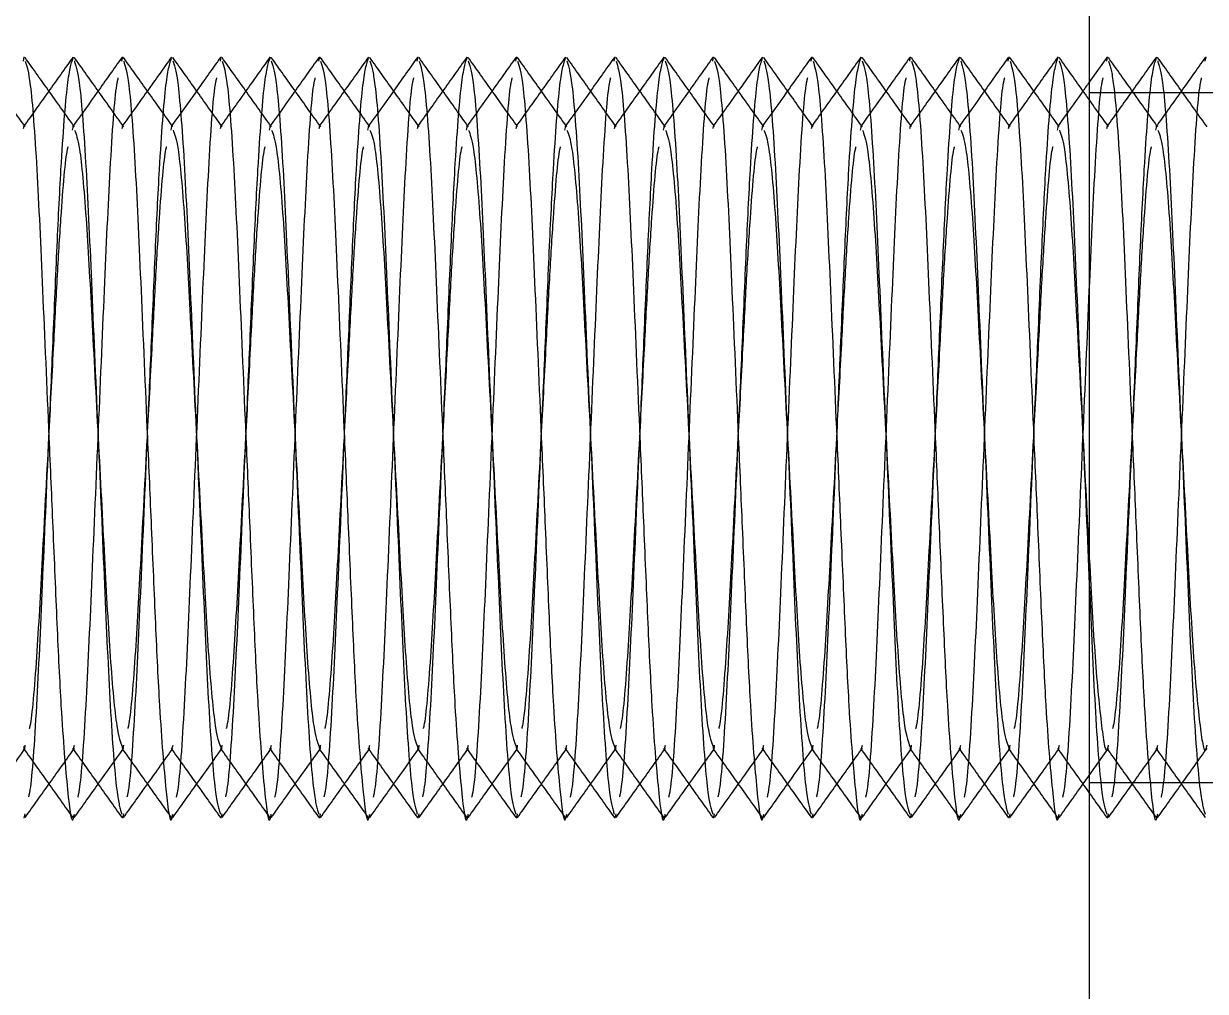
# Model space of a CAD drawing. Header units: metres. Extents: x 0 to 21025, y 0 to 14850.
# Drawn here: x 2230.36 to 2254.36, y 13173.44 to 13193.08 of the extents above; entities that cross this region are included whole.
import ezdxf

# ---------------------------------------------------------------- set-up
doc = ezdxf.new("R2010")
doc.units = ezdxf.units.M
doc.header["$LTSCALE"] = 25
doc.linetypes.add('HIDDEN2', pattern=[4.7625, 3.175, -1.5875])
doc.layers.add('SL4', color=4, linetype='Continuous')
doc.layers.add('ST1', color=7, linetype='HIDDEN2')

msp = doc.modelspace()

# ---------------------------------------------------------------- linework, layer by layer
at = {"layer": 'SL4'}
for p, q in [((2251.996, 13240.531), (2251.996, 13128.831)), ((2230.352, 13192.324), (2230.37, 13192.409)), ((2232.352, 13192.324), (2232.37, 13192.409)), ((2234.352, 13192.324), (2234.37, 13192.409)), ((2236.352, 13192.324), (2236.37, 13192.409)), ((2238.352, 13192.324), (2238.37, 13192.409)), ((2240.352, 13192.324), (2240.37, 13192.409)), ((2242.352, 13192.324), (2242.37, 13192.409)), ((2244.352, 13192.324), (2244.37, 13192.409)), ((2246.352, 13192.324), (2246.37, 13192.409)), ((2248.352, 13192.324), (2248.37, 13192.409)), ((2250.352, 13192.324), (2250.37, 13192.409))]:
    msp.add_line(p, q, dxfattribs=at)
for points, knots in [([(2231.39, 13190.988), (2231.223, 13191.223), (2230.889, 13191.692), (2230.554, 13192.161), (2230.387, 13192.395)], [0, 0, 0, 0, 0.49997, 1, 1, 1, 1]), ([(2232.354, 13192.397), (2232.187, 13192.162), (2231.859, 13191.702), (2231.531, 13191.241), (2231.37, 13191.016)], [0, 0, 0, 0, 0.510193, 1, 1, 1, 1]), ([(2233.39, 13190.988), (2233.223, 13191.223), (2232.889, 13191.692), (2232.554, 13192.161), (2232.387, 13192.395)], [0, 0, 0, 0, 0.49997, 1, 1, 1, 1]), ([(2234.354, 13192.397), (2234.187, 13192.162), (2233.859, 13191.702), (2233.531, 13191.241), (2233.37, 13191.016)], [0, 0, 0, 0, 0.5101931, 1, 1, 1, 1]), ([(2235.39, 13190.988), (2235.223, 13191.223), (2234.889, 13191.692), (2234.554, 13192.161), (2234.387, 13192.395)], [0, 0, 0, 0, 0.49997, 1, 1, 1, 1]), ([(2236.354, 13192.397), (2236.187, 13192.162), (2235.859, 13191.702), (2235.531, 13191.241), (2235.37, 13191.016)], [0, 0, 0, 0, 0.510193, 1, 1, 1, 1]), ([(2237.39, 13190.988), (2237.223, 13191.223), (2236.889, 13191.692), (2236.554, 13192.161), (2236.387, 13192.395)], [0, 0, 0, 0, 0.49997, 1, 1, 1, 1]), ([(2238.354, 13192.397), (2238.187, 13192.162), (2237.859, 13191.702), (2237.531, 13191.241), (2237.37, 13191.016)], [0, 0, 0, 0, 0.5101931, 1, 1, 1, 1]), ([(2239.39, 13190.988), (2239.223, 13191.223), (2238.889, 13191.692), (2238.554, 13192.161), (2238.387, 13192.395)], [0, 0, 0, 0, 0.49997, 1, 1, 1, 1]), ([(2240.354, 13192.397), (2240.187, 13192.162), (2239.859, 13191.702), (2239.531, 13191.241), (2239.37, 13191.016)], [0, 0, 0, 0, 0.5101931, 1, 1, 1, 1]), ([(2241.39, 13190.988), (2241.223, 13191.223), (2240.889, 13191.692), (2240.554, 13192.161), (2240.387, 13192.395)], [0, 0, 0, 0, 0.49997, 1, 1, 1, 1]), ([(2242.354, 13192.397), (2242.187, 13192.162), (2241.859, 13191.702), (2241.531, 13191.241), (2241.37, 13191.016)], [0, 0, 0, 0, 0.510193, 1, 1, 1, 1]), ([(2243.39, 13190.988), (2243.223, 13191.223), (2242.889, 13191.692), (2242.554, 13192.161), (2242.387, 13192.395)], [0, 0, 0, 0, 0.49997, 1, 1, 1, 1]), ([(2244.354, 13192.397), (2244.187, 13192.162), (2243.859, 13191.702), (2243.531, 13191.241), (2243.37, 13191.016)], [0, 0, 0, 0, 0.510193, 1, 1, 1, 1]), ([(2245.39, 13190.988), (2245.223, 13191.223), (2244.889, 13191.692), (2244.554, 13192.161), (2244.387, 13192.395)], [0, 0, 0, 0, 0.49997, 1, 1, 1, 1]), ([(2246.354, 13192.397), (2246.187, 13192.162), (2245.859, 13191.702), (2245.531, 13191.241), (2245.37, 13191.016)], [0, 0, 0, 0, 0.510193, 1, 1, 1, 1]), ([(2247.39, 13190.988), (2247.223, 13191.223), (2246.889, 13191.692), (2246.554, 13192.161), (2246.387, 13192.395)], [0, 0, 0, 0, 0.49997, 1, 1, 1, 1]), ([(2248.354, 13192.397), (2248.187, 13192.162), (2247.859, 13191.702), (2247.531, 13191.241), (2247.37, 13191.016)], [0, 0, 0, 0, 0.510193, 1, 1, 1, 1]), ([(2249.39, 13190.988), (2249.223, 13191.223), (2248.889, 13191.692), (2248.554, 13192.161), (2248.387, 13192.395)], [0, 0, 0, 0, 0.49997, 1, 1, 1, 1]), ([(2250.354, 13192.397), (2250.187, 13192.162), (2249.859, 13191.702), (2249.531, 13191.241), (2249.37, 13191.016)], [0, 0, 0, 0, 0.510193, 1, 1, 1, 1]), ([(2251.39, 13190.988), (2251.223, 13191.223), (2250.889, 13191.692), (2250.554, 13192.161), (2250.387, 13192.395)], [0, 0, 0, 0, 0.49997, 1, 1, 1, 1]), ([(2230.389, 13192.32), (2230.423, 13192.218), (2230.498, 13191.992), (2230.627, 13190.27), (2230.74, 13187.721), (2230.853, 13185.083), (2230.954, 13182.756), (2231.033, 13180.868), (2231.127, 13178.898), (2231.25, 13177.427), (2231.335, 13176.76), (2231.382, 13177.005), (2231.387, 13177.035)], [0, 0, 0, 0, 0.105235, 0.232658, 0.35505, 0.481371, 0.557428, 0.64442, 0.730956, 0.858379, 0.982548, 1, 1, 1, 1]), ([(2232.389, 13192.32), (2232.423, 13192.218), (2232.498, 13191.992), (2232.627, 13190.27), (2232.74, 13187.721), (2232.853, 13185.083), (2232.954, 13182.756), (2233.033, 13180.868), (2233.127, 13178.898), (2233.25, 13177.427), (2233.335, 13176.76), (2233.382, 13177.005), (2233.387, 13177.035)], [0, 0, 0, 0, 0.105235, 0.232658, 0.35505, 0.481371, 0.557428, 0.64442, 0.730956, 0.858379, 0.982548, 1, 1, 1, 1]), ([(2234.389, 13192.32), (2234.423, 13192.218), (2234.498, 13191.992), (2234.627, 13190.27), (2234.74, 13187.721), (2234.853, 13185.083), (2234.954, 13182.756), (2235.033, 13180.868), (2235.127, 13178.898), (2235.25, 13177.427), (2235.335, 13176.76), (2235.382, 13177.005), (2235.387, 13177.035)], [0, 0, 0, 0, 0.105235, 0.232658, 0.35505, 0.481371, 0.557428, 0.64442, 0.730956, 0.858379, 0.982548, 1, 1, 1, 1]), ([(2236.389, 13192.32), (2236.423, 13192.218), (2236.498, 13191.992), (2236.627, 13190.27), (2236.74, 13187.721), (2236.853, 13185.083), (2236.954, 13182.756), (2237.033, 13180.868), (2237.127, 13178.898), (2237.25, 13177.427), (2237.335, 13176.76), (2237.382, 13177.005), (2237.387, 13177.035)], [0, 0, 0, 0, 0.1052351, 0.2326582, 0.3550505, 0.4813706, 0.5574277, 0.6444204, 0.7309556, 0.8583788, 0.9825482, 1, 1, 1, 1]), ([(2238.389, 13192.32), (2238.423, 13192.218), (2238.498, 13191.992), (2238.627, 13190.27), (2238.74, 13187.721), (2238.853, 13185.083), (2238.954, 13182.756), (2239.033, 13180.868), (2239.127, 13178.898), (2239.25, 13177.427), (2239.335, 13176.76), (2239.382, 13177.005), (2239.387, 13177.035)], [0, 0, 0, 0, 0.1052351, 0.2326582, 0.3550505, 0.4813706, 0.5574277, 0.6444204, 0.7309556, 0.8583788, 0.9825482, 1, 1, 1, 1]), ([(2240.389, 13192.32), (2240.423, 13192.218), (2240.498, 13191.992), (2240.627, 13190.27), (2240.74, 13187.721), (2240.853, 13185.083), (2240.954, 13182.756), (2241.033, 13180.868), (2241.127, 13178.898), (2241.25, 13177.427), (2241.335, 13176.76), (2241.382, 13177.005), (2241.387, 13177.035)], [0, 0, 0, 0, 0.1052351, 0.2326582, 0.3550505, 0.4813706, 0.5574277, 0.6444204, 0.7309556, 0.8583788, 0.9825482, 1, 1, 1, 1]), ([(2242.389, 13192.32), (2242.423, 13192.218), (2242.498, 13191.992), (2242.627, 13190.27), (2242.74, 13187.721), (2242.853, 13185.083), (2242.954, 13182.756), (2243.033, 13180.868), (2243.127, 13178.898), (2243.25, 13177.427), (2243.335, 13176.76), (2243.382, 13177.005), (2243.387, 13177.035)], [0, 0, 0, 0, 0.1052351, 0.2326582, 0.3550505, 0.4813706, 0.5574277, 0.6444204, 0.7309556, 0.8583788, 0.9825482, 1, 1, 1, 1]), ([(2244.389, 13192.32), (2244.423, 13192.218), (2244.498, 13191.992), (2244.627, 13190.27), (2244.74, 13187.721), (2244.853, 13185.083), (2244.954, 13182.756), (2245.033, 13180.868), (2245.127, 13178.898), (2245.25, 13177.427), (2245.335, 13176.76), (2245.382, 13177.005), (2245.387, 13177.035)], [0, 0, 0, 0, 0.105235, 0.232658, 0.35505, 0.481371, 0.557428, 0.64442, 0.730956, 0.858379, 0.982548, 1, 1, 1, 1]), ([(2246.389, 13192.32), (2246.423, 13192.218), (2246.498, 13191.992), (2246.627, 13190.27), (2246.74, 13187.721), (2246.853, 13185.083), (2246.954, 13182.756), (2247.033, 13180.868), (2247.127, 13178.898), (2247.25, 13177.427), (2247.335, 13176.76), (2247.382, 13177.005), (2247.387, 13177.035)], [0, 0, 0, 0, 0.1052351, 0.2326582, 0.3550505, 0.4813706, 0.5574277, 0.6444204, 0.7309556, 0.8583788, 0.9825482, 1, 1, 1, 1]), ([(2248.389, 13192.32), (2248.423, 13192.218), (2248.498, 13191.992), (2248.627, 13190.27), (2248.74, 13187.721), (2248.853, 13185.083), (2248.954, 13182.756), (2249.033, 13180.868), (2249.127, 13178.898), (2249.25, 13177.427), (2249.335, 13176.76), (2249.382, 13177.005), (2249.387, 13177.035)], [0, 0, 0, 0, 0.105235, 0.232658, 0.35505, 0.481371, 0.557428, 0.64442, 0.730956, 0.858379, 0.982548, 1, 1, 1, 1]), ([(2250.389, 13192.32), (2250.423, 13192.218), (2250.498, 13191.992), (2250.627, 13190.27), (2250.74, 13187.721), (2250.853, 13185.083), (2250.954, 13182.756), (2251.033, 13180.868), (2251.127, 13178.898), (2251.25, 13177.427), (2251.335, 13176.76), (2251.382, 13177.005), (2251.387, 13177.035)], [0, 0, 0, 0, 0.105235, 0.232658, 0.35505, 0.481371, 0.557428, 0.64442, 0.730956, 0.858379, 0.982548, 1, 1, 1, 1]), ([(2251.996, 13191.894), (2251.948, 13191.827), (2251.739, 13191.534), (2251.531, 13191.241), (2251.37, 13191.016)], [0, 0, 0, 0, 0.229619, 1, 1, 1, 1]), ([(2231.391, 13190.923), (2231.424, 13190.841), (2231.498, 13190.656), (2231.627, 13189.253), (2231.74, 13187.167), (2231.87, 13184.681), (2232.001, 13182.196), (2232.113, 13180.107), (2232.245, 13178.683), (2232.322, 13178.497), (2232.357, 13178.41)], [0, 0, 0, 0, 0.1069717, 0.2387806, 0.3653767, 0.4960425, 0.6267083, 0.7533044, 0.8851133, 1, 1, 1, 1]), ([(2233.391, 13190.923), (2233.424, 13190.841), (2233.498, 13190.656), (2233.627, 13189.253), (2233.74, 13187.167), (2233.87, 13184.681), (2234.001, 13182.196), (2234.113, 13180.107), (2234.245, 13178.683), (2234.322, 13178.497), (2234.357, 13178.41)], [0, 0, 0, 0, 0.106972, 0.238781, 0.365377, 0.496042, 0.626708, 0.753304, 0.885113, 1, 1, 1, 1]), ([(2235.391, 13190.923), (2235.424, 13190.841), (2235.498, 13190.656), (2235.627, 13189.253), (2235.74, 13187.167), (2235.87, 13184.681), (2236.001, 13182.196), (2236.113, 13180.107), (2236.245, 13178.683), (2236.322, 13178.497), (2236.357, 13178.41)], [0, 0, 0, 0, 0.106972, 0.238781, 0.365377, 0.496042, 0.626708, 0.753304, 0.885113, 1, 1, 1, 1]), ([(2237.391, 13190.923), (2237.424, 13190.841), (2237.498, 13190.656), (2237.627, 13189.253), (2237.74, 13187.167), (2237.87, 13184.681), (2238.001, 13182.196), (2238.113, 13180.107), (2238.245, 13178.683), (2238.322, 13178.497), (2238.357, 13178.41)], [0, 0, 0, 0, 0.106972, 0.238781, 0.365377, 0.496042, 0.626708, 0.753304, 0.885113, 1, 1, 1, 1]), ([(2239.391, 13190.923), (2239.424, 13190.841), (2239.498, 13190.656), (2239.627, 13189.253), (2239.74, 13187.167), (2239.87, 13184.681), (2240.001, 13182.196), (2240.113, 13180.107), (2240.245, 13178.683), (2240.322, 13178.497), (2240.357, 13178.41)], [0, 0, 0, 0, 0.106972, 0.238781, 0.365377, 0.496042, 0.626708, 0.753304, 0.885113, 1, 1, 1, 1]), ([(2241.391, 13190.923), (2241.424, 13190.841), (2241.498, 13190.656), (2241.627, 13189.253), (2241.74, 13187.167), (2241.87, 13184.681), (2242.001, 13182.196), (2242.113, 13180.107), (2242.245, 13178.683), (2242.322, 13178.497), (2242.357, 13178.41)], [0, 0, 0, 0, 0.106972, 0.238781, 0.365377, 0.496042, 0.626708, 0.753304, 0.885113, 1, 1, 1, 1]), ([(2243.391, 13190.923), (2243.424, 13190.841), (2243.498, 13190.656), (2243.627, 13189.253), (2243.74, 13187.167), (2243.87, 13184.681), (2244.001, 13182.196), (2244.113, 13180.107), (2244.245, 13178.683), (2244.322, 13178.497), (2244.357, 13178.41)], [0, 0, 0, 0, 0.106972, 0.238781, 0.365377, 0.496042, 0.626708, 0.753304, 0.885113, 1, 1, 1, 1]), ([(2245.391, 13190.923), (2245.424, 13190.841), (2245.498, 13190.656), (2245.627, 13189.253), (2245.74, 13187.167), (2245.87, 13184.681), (2246.001, 13182.196), (2246.113, 13180.107), (2246.245, 13178.683), (2246.322, 13178.497), (2246.357, 13178.41)], [0, 0, 0, 0, 0.106972, 0.238781, 0.365377, 0.496042, 0.626708, 0.753304, 0.885113, 1, 1, 1, 1]), ([(2247.391, 13190.923), (2247.424, 13190.841), (2247.498, 13190.656), (2247.627, 13189.253), (2247.74, 13187.167), (2247.87, 13184.681), (2248.001, 13182.196), (2248.113, 13180.107), (2248.245, 13178.683), (2248.322, 13178.497), (2248.357, 13178.41)], [0, 0, 0, 0, 0.106972, 0.238781, 0.365377, 0.496042, 0.626708, 0.753304, 0.885113, 1, 1, 1, 1]), ([(2249.391, 13190.923), (2249.424, 13190.841), (2249.498, 13190.656), (2249.627, 13189.253), (2249.74, 13187.167), (2249.87, 13184.681), (2250.001, 13182.196), (2250.113, 13180.107), (2250.245, 13178.683), (2250.322, 13178.497), (2250.357, 13178.41)], [0, 0, 0, 0, 0.106972, 0.238781, 0.365377, 0.496042, 0.626708, 0.753304, 0.885113, 1, 1, 1, 1]), ([(2251.391, 13190.923), (2251.424, 13190.841), (2251.498, 13190.656), (2251.627, 13189.252), (2251.739, 13187.171), (2251.87, 13184.684), (2251.954, 13183.089), (2251.996, 13182.301)], [0, 0, 0, 0, 0.171601, 0.383044, 0.586125, 0.795735, 1, 1, 1, 1]), ([(2229.386, 13176.965), (2229.553, 13177.2), (2229.881, 13177.661), (2230.21, 13178.121), (2230.371, 13178.347)], [0, 0, 0, 0, 0.509687, 1, 1, 1, 1]), ([(2230.357, 13178.366), (2230.525, 13178.131), (2230.859, 13177.662), (2231.193, 13177.193), (2231.36, 13176.958)], [0, 0, 0, 0, 0.4999648, 1, 1, 1, 1]), ([(2231.386, 13176.965), (2231.553, 13177.2), (2231.881, 13177.661), (2232.21, 13178.121), (2232.371, 13178.347)], [0, 0, 0, 0, 0.509687, 1, 1, 1, 1]), ([(2232.357, 13178.366), (2232.525, 13178.131), (2232.859, 13177.662), (2233.193, 13177.193), (2233.36, 13176.958)], [0, 0, 0, 0, 0.499965, 1, 1, 1, 1]), ([(2233.386, 13176.965), (2233.553, 13177.2), (2233.881, 13177.661), (2234.21, 13178.121), (2234.371, 13178.347)], [0, 0, 0, 0, 0.5096866, 1, 1, 1, 1]), ([(2234.357, 13178.366), (2234.525, 13178.131), (2234.859, 13177.662), (2235.193, 13177.193), (2235.36, 13176.958)], [0, 0, 0, 0, 0.499965, 1, 1, 1, 1]), ([(2235.386, 13176.965), (2235.553, 13177.2), (2235.881, 13177.661), (2236.21, 13178.121), (2236.371, 13178.347)], [0, 0, 0, 0, 0.509687, 1, 1, 1, 1]), ([(2236.357, 13178.366), (2236.525, 13178.131), (2236.859, 13177.662), (2237.193, 13177.193), (2237.36, 13176.958)], [0, 0, 0, 0, 0.499965, 1, 1, 1, 1]), ([(2237.386, 13176.965), (2237.553, 13177.2), (2237.881, 13177.661), (2238.21, 13178.121), (2238.371, 13178.347)], [0, 0, 0, 0, 0.509687, 1, 1, 1, 1]), ([(2238.357, 13178.366), (2238.525, 13178.131), (2238.859, 13177.662), (2239.193, 13177.193), (2239.36, 13176.958)], [0, 0, 0, 0, 0.499965, 1, 1, 1, 1]), ([(2239.386, 13176.965), (2239.553, 13177.2), (2239.881, 13177.661), (2240.21, 13178.121), (2240.371, 13178.347)], [0, 0, 0, 0, 0.509687, 1, 1, 1, 1]), ([(2240.357, 13178.366), (2240.525, 13178.131), (2240.859, 13177.662), (2241.193, 13177.193), (2241.36, 13176.958)], [0, 0, 0, 0, 0.499965, 1, 1, 1, 1]), ([(2241.386, 13176.965), (2241.553, 13177.2), (2241.881, 13177.661), (2242.21, 13178.121), (2242.371, 13178.347)], [0, 0, 0, 0, 0.509687, 1, 1, 1, 1]), ([(2242.357, 13178.366), (2242.525, 13178.131), (2242.859, 13177.662), (2243.193, 13177.193), (2243.36, 13176.958)], [0, 0, 0, 0, 0.4999648, 1, 1, 1, 1]), ([(2243.386, 13176.965), (2243.553, 13177.2), (2243.881, 13177.661), (2244.21, 13178.121), (2244.371, 13178.347)], [0, 0, 0, 0, 0.5096866, 1, 1, 1, 1]), ([(2244.357, 13178.366), (2244.525, 13178.131), (2244.859, 13177.662), (2245.193, 13177.193), (2245.36, 13176.958)], [0, 0, 0, 0, 0.499965, 1, 1, 1, 1]), ([(2245.386, 13176.965), (2245.553, 13177.2), (2245.881, 13177.661), (2246.21, 13178.121), (2246.371, 13178.347)], [0, 0, 0, 0, 0.5096866, 1, 1, 1, 1]), ([(2246.357, 13178.366), (2246.525, 13178.131), (2246.859, 13177.662), (2247.193, 13177.193), (2247.36, 13176.958)], [0, 0, 0, 0, 0.499965, 1, 1, 1, 1]), ([(2247.386, 13176.965), (2247.553, 13177.2), (2247.881, 13177.661), (2248.21, 13178.121), (2248.371, 13178.347)], [0, 0, 0, 0, 0.509687, 1, 1, 1, 1]), ([(2248.357, 13178.366), (2248.525, 13178.131), (2248.859, 13177.662), (2249.193, 13177.193), (2249.36, 13176.958)], [0, 0, 0, 0, 0.499965, 1, 1, 1, 1]), ([(2249.386, 13176.965), (2249.553, 13177.2), (2249.881, 13177.661), (2250.21, 13178.121), (2250.371, 13178.347)], [0, 0, 0, 0, 0.509687, 1, 1, 1, 1]), ([(2250.357, 13178.366), (2250.525, 13178.131), (2250.859, 13177.662), (2251.193, 13177.193), (2251.36, 13176.958)], [0, 0, 0, 0, 0.499965, 1, 1, 1, 1]), ([(2251.386, 13176.965), (2251.553, 13177.2), (2251.756, 13177.485), (2251.96, 13177.77), (2251.996, 13177.821)], [0, 0, 0, 0, 0.823153, 1, 1, 1, 1])]:
    msp.add_open_spline(points, degree=3, knots=knots, dxfattribs=at)
at = {"layer": 'ST1'}
for p, q in [((2252.354, 13192.397), (2251.996, 13191.894)), ((2252.352, 13192.324), (2252.37, 13192.409)), ((2254.352, 13192.324), (2254.37, 13192.409)), ((2258.346, 13191.681), (2251.996, 13191.681)), ((2230.357, 13190.953), (2230.37, 13191.003)), ((2231.37, 13191.016), (2231.35, 13190.988)), ((2231.35, 13190.923), (2231.37, 13191.003)), ((2232.357, 13190.953), (2232.37, 13191.003)), ((2233.37, 13191.016), (2233.35, 13190.988)), ((2233.35, 13190.923), (2233.37, 13191.003)), ((2234.357, 13190.953), (2234.37, 13191.003)), ((2235.37, 13191.016), (2235.35, 13190.988)), ((2235.35, 13190.923), (2235.37, 13191.003)), ((2236.357, 13190.953), (2236.37, 13191.003)), ((2237.37, 13191.016), (2237.35, 13190.988)), ((2237.35, 13190.923), (2237.37, 13191.003)), ((2238.357, 13190.953), (2238.37, 13191.003)), ((2239.37, 13191.016), (2239.35, 13190.988)), ((2239.35, 13190.923), (2239.37, 13191.003)), ((2240.357, 13190.953), (2240.37, 13191.003)), ((2241.37, 13191.016), (2241.35, 13190.988)), ((2241.35, 13190.923), (2241.37, 13191.003)), ((2242.357, 13190.953), (2242.37, 13191.003)), ((2243.37, 13191.016), (2243.35, 13190.988)), ((2243.35, 13190.923), (2243.37, 13191.003)), ((2244.357, 13190.953), (2244.37, 13191.003)), ((2245.37, 13191.016), (2245.35, 13190.988)), ((2245.35, 13190.923), (2245.37, 13191.003)), ((2246.357, 13190.953), (2246.37, 13191.003)), ((2247.37, 13191.016), (2247.35, 13190.988)), ((2247.35, 13190.923), (2247.37, 13191.003)), ((2248.357, 13190.953), (2248.37, 13191.003)), ((2249.37, 13191.016), (2249.35, 13190.988)), ((2249.35, 13190.923), (2249.37, 13191.003)), ((2250.357, 13190.953), (2250.37, 13191.003)), ((2251.37, 13191.016), (2251.35, 13190.988)), ((2251.35, 13190.923), (2251.37, 13191.003)), ((2252.357, 13190.953), (2252.37, 13191.003)), ((2253.35, 13190.923), (2253.37, 13191.003)), ((2231.37, 13178.36), (2231.391, 13178.439)), ((2233.37, 13178.36), (2233.391, 13178.439)), ((2235.37, 13178.36), (2235.391, 13178.439)), ((2237.37, 13178.36), (2237.391, 13178.439)), ((2239.37, 13178.36), (2239.391, 13178.439)), ((2241.37, 13178.36), (2241.391, 13178.439)), ((2243.37, 13178.36), (2243.391, 13178.439)), ((2245.37, 13178.36), (2245.391, 13178.439)), ((2247.37, 13178.36), (2247.391, 13178.439)), ((2249.37, 13178.36), (2249.391, 13178.439)), ((2251.37, 13178.36), (2251.391, 13178.439)), ((2253.37, 13178.36), (2253.391, 13178.439)), ((2230.371, 13178.347), (2230.39, 13178.374)), ((2232.371, 13178.347), (2232.39, 13178.374)), ((2234.371, 13178.347), (2234.39, 13178.374)), ((2236.371, 13178.347), (2236.39, 13178.374)), ((2238.371, 13178.347), (2238.39, 13178.374)), ((2240.371, 13178.347), (2240.39, 13178.374)), ((2242.371, 13178.347), (2242.39, 13178.374)), ((2244.371, 13178.347), (2244.39, 13178.374)), ((2246.371, 13178.347), (2246.39, 13178.374)), ((2248.371, 13178.347), (2248.39, 13178.374)), ((2250.371, 13178.347), (2250.39, 13178.374)), ((2251.996, 13177.821), (2252.39, 13178.374)), ((2251.996, 13177.681), (2258.346, 13177.681)), ((2230.37, 13176.954), (2230.389, 13177.042)), ((2232.37, 13176.954), (2232.389, 13177.042)), ((2234.37, 13176.954), (2234.389, 13177.042)), ((2236.37, 13176.954), (2236.389, 13177.042)), ((2238.37, 13176.954), (2238.389, 13177.042)), ((2240.37, 13176.954), (2240.389, 13177.042)), ((2242.37, 13176.954), (2242.389, 13177.042)), ((2244.37, 13176.954), (2244.389, 13177.042)), ((2246.37, 13176.954), (2246.389, 13177.042)), ((2248.37, 13176.954), (2248.389, 13177.042)), ((2250.37, 13176.954), (2250.389, 13177.042)), ((2252.37, 13176.954), (2252.389, 13177.042))]:
    msp.add_line(p, q, dxfattribs=at)
for points, knots in [([(2230.39, 13190.989), (2230.222, 13191.223), (2229.888, 13191.693), (2229.553, 13192.163), (2229.386, 13192.397)], [0, 0, 0, 0, 0.499937, 1, 1, 1, 1]), ([(2231.36, 13192.404), (2231.193, 13192.169), (2230.859, 13191.7), (2230.525, 13191.231), (2230.357, 13190.997)], [0, 0, 0, 0, 0.500035, 1, 1, 1, 1]), ([(2230.461, 13177.385), (2230.471, 13177.426), (2230.523, 13177.631), (2230.627, 13179.128), (2230.74, 13181.632), (2230.853, 13184.281), (2230.954, 13186.605), (2231.033, 13188.5), (2231.127, 13190.442), (2231.25, 13192.063), (2231.33, 13192.294), (2231.37, 13192.409)], [0, 0, 0, 0, 0.035067, 0.175217, 0.309833, 0.448769, 0.532422, 0.628103, 0.72328, 0.863429, 1, 1, 1, 1]), ([(2232.39, 13190.989), (2232.222, 13191.223), (2231.888, 13191.693), (2231.553, 13192.163), (2231.386, 13192.397)], [0, 0, 0, 0, 0.499937, 1, 1, 1, 1]), ([(2233.36, 13192.404), (2233.193, 13192.169), (2232.859, 13191.7), (2232.525, 13191.231), (2232.357, 13190.997)], [0, 0, 0, 0, 0.500035, 1, 1, 1, 1]), ([(2232.461, 13177.385), (2232.471, 13177.426), (2232.523, 13177.631), (2232.627, 13179.128), (2232.74, 13181.632), (2232.853, 13184.281), (2232.954, 13186.605), (2233.033, 13188.5), (2233.127, 13190.442), (2233.25, 13192.063), (2233.33, 13192.294), (2233.37, 13192.409)], [0, 0, 0, 0, 0.035067, 0.175217, 0.309833, 0.448769, 0.532422, 0.628103, 0.72328, 0.863429, 1, 1, 1, 1]), ([(2234.39, 13190.989), (2234.222, 13191.223), (2233.888, 13191.693), (2233.553, 13192.163), (2233.386, 13192.397)], [0, 0, 0, 0, 0.499937, 1, 1, 1, 1]), ([(2235.36, 13192.404), (2235.193, 13192.169), (2234.859, 13191.7), (2234.525, 13191.231), (2234.357, 13190.997)], [0, 0, 0, 0, 0.500035, 1, 1, 1, 1]), ([(2234.461, 13177.385), (2234.471, 13177.426), (2234.523, 13177.631), (2234.627, 13179.128), (2234.74, 13181.632), (2234.853, 13184.281), (2234.954, 13186.605), (2235.033, 13188.5), (2235.127, 13190.442), (2235.25, 13192.063), (2235.33, 13192.294), (2235.37, 13192.409)], [0, 0, 0, 0, 0.035067, 0.175217, 0.309833, 0.448769, 0.532422, 0.628103, 0.72328, 0.863429, 1, 1, 1, 1]), ([(2236.39, 13190.989), (2236.222, 13191.223), (2235.888, 13191.693), (2235.553, 13192.163), (2235.386, 13192.397)], [0, 0, 0, 0, 0.499937, 1, 1, 1, 1]), ([(2237.36, 13192.404), (2237.193, 13192.169), (2236.859, 13191.7), (2236.525, 13191.231), (2236.357, 13190.997)], [0, 0, 0, 0, 0.5000352, 1, 1, 1, 1]), ([(2236.461, 13177.385), (2236.471, 13177.426), (2236.523, 13177.631), (2236.627, 13179.128), (2236.74, 13181.632), (2236.853, 13184.281), (2236.954, 13186.605), (2237.033, 13188.5), (2237.127, 13190.442), (2237.25, 13192.063), (2237.33, 13192.294), (2237.37, 13192.409)], [0, 0, 0, 0, 0.035067, 0.175217, 0.309833, 0.448769, 0.532422, 0.628103, 0.72328, 0.863429, 1, 1, 1, 1]), ([(2238.39, 13190.989), (2238.222, 13191.223), (2237.888, 13191.693), (2237.553, 13192.163), (2237.386, 13192.397)], [0, 0, 0, 0, 0.4999369, 1, 1, 1, 1]), ([(2239.36, 13192.404), (2239.193, 13192.169), (2238.859, 13191.7), (2238.525, 13191.231), (2238.357, 13190.997)], [0, 0, 0, 0, 0.500035, 1, 1, 1, 1]), ([(2238.461, 13177.385), (2238.471, 13177.426), (2238.523, 13177.631), (2238.627, 13179.128), (2238.74, 13181.632), (2238.853, 13184.281), (2238.954, 13186.605), (2239.033, 13188.5), (2239.127, 13190.442), (2239.25, 13192.063), (2239.33, 13192.294), (2239.37, 13192.409)], [0, 0, 0, 0, 0.035067, 0.175217, 0.309833, 0.448769, 0.532422, 0.628103, 0.72328, 0.863429, 1, 1, 1, 1]), ([(2240.39, 13190.989), (2240.222, 13191.223), (2239.888, 13191.693), (2239.553, 13192.163), (2239.386, 13192.397)], [0, 0, 0, 0, 0.499937, 1, 1, 1, 1]), ([(2241.36, 13192.404), (2241.193, 13192.169), (2240.859, 13191.7), (2240.525, 13191.231), (2240.357, 13190.997)], [0, 0, 0, 0, 0.5000352, 1, 1, 1, 1]), ([(2240.461, 13177.385), (2240.471, 13177.426), (2240.523, 13177.631), (2240.627, 13179.128), (2240.74, 13181.632), (2240.853, 13184.281), (2240.954, 13186.605), (2241.033, 13188.5), (2241.127, 13190.442), (2241.25, 13192.063), (2241.33, 13192.294), (2241.37, 13192.409)], [0, 0, 0, 0, 0.035067, 0.175217, 0.309833, 0.448769, 0.532422, 0.628103, 0.72328, 0.863429, 1, 1, 1, 1]), ([(2242.39, 13190.989), (2242.222, 13191.223), (2241.888, 13191.693), (2241.553, 13192.163), (2241.386, 13192.397)], [0, 0, 0, 0, 0.499937, 1, 1, 1, 1]), ([(2243.36, 13192.404), (2243.193, 13192.169), (2242.859, 13191.7), (2242.525, 13191.231), (2242.357, 13190.997)], [0, 0, 0, 0, 0.500035, 1, 1, 1, 1]), ([(2242.461, 13177.385), (2242.471, 13177.426), (2242.523, 13177.631), (2242.627, 13179.128), (2242.74, 13181.632), (2242.853, 13184.281), (2242.954, 13186.605), (2243.033, 13188.5), (2243.127, 13190.442), (2243.25, 13192.063), (2243.33, 13192.294), (2243.37, 13192.409)], [0, 0, 0, 0, 0.035067, 0.175217, 0.309833, 0.448769, 0.532422, 0.628103, 0.72328, 0.863429, 1, 1, 1, 1]), ([(2244.39, 13190.989), (2244.222, 13191.223), (2243.888, 13191.693), (2243.553, 13192.163), (2243.386, 13192.397)], [0, 0, 0, 0, 0.499937, 1, 1, 1, 1]), ([(2245.36, 13192.404), (2245.193, 13192.169), (2244.859, 13191.7), (2244.525, 13191.231), (2244.357, 13190.997)], [0, 0, 0, 0, 0.500035, 1, 1, 1, 1]), ([(2244.461, 13177.385), (2244.471, 13177.426), (2244.523, 13177.631), (2244.627, 13179.128), (2244.74, 13181.632), (2244.853, 13184.281), (2244.954, 13186.605), (2245.033, 13188.5), (2245.127, 13190.442), (2245.25, 13192.063), (2245.33, 13192.294), (2245.37, 13192.409)], [0, 0, 0, 0, 0.035067, 0.175217, 0.309833, 0.448769, 0.532422, 0.628103, 0.72328, 0.863429, 1, 1, 1, 1]), ([(2246.39, 13190.989), (2246.222, 13191.223), (2245.888, 13191.693), (2245.553, 13192.163), (2245.386, 13192.397)], [0, 0, 0, 0, 0.499937, 1, 1, 1, 1]), ([(2247.36, 13192.404), (2247.193, 13192.169), (2246.859, 13191.7), (2246.525, 13191.231), (2246.357, 13190.997)], [0, 0, 0, 0, 0.5000352, 1, 1, 1, 1]), ([(2246.461, 13177.385), (2246.471, 13177.426), (2246.523, 13177.631), (2246.627, 13179.128), (2246.74, 13181.632), (2246.853, 13184.281), (2246.954, 13186.605), (2247.033, 13188.5), (2247.127, 13190.442), (2247.25, 13192.063), (2247.33, 13192.294), (2247.37, 13192.409)], [0, 0, 0, 0, 0.035067, 0.175217, 0.309833, 0.448769, 0.532422, 0.628103, 0.72328, 0.863429, 1, 1, 1, 1]), ([(2248.39, 13190.989), (2248.222, 13191.223), (2247.888, 13191.693), (2247.553, 13192.163), (2247.386, 13192.397)], [0, 0, 0, 0, 0.499937, 1, 1, 1, 1]), ([(2249.36, 13192.404), (2249.193, 13192.169), (2248.859, 13191.7), (2248.525, 13191.231), (2248.357, 13190.997)], [0, 0, 0, 0, 0.5000352, 1, 1, 1, 1]), ([(2248.461, 13177.385), (2248.471, 13177.426), (2248.523, 13177.631), (2248.627, 13179.128), (2248.74, 13181.632), (2248.853, 13184.281), (2248.954, 13186.605), (2249.033, 13188.5), (2249.127, 13190.442), (2249.25, 13192.063), (2249.33, 13192.294), (2249.37, 13192.409)], [0, 0, 0, 0, 0.0350675, 0.1752166, 0.3098326, 0.4487685, 0.5324217, 0.6281026, 0.7232803, 0.8634294, 1, 1, 1, 1]), ([(2250.39, 13190.989), (2250.222, 13191.223), (2249.888, 13191.693), (2249.553, 13192.163), (2249.386, 13192.397)], [0, 0, 0, 0, 0.499937, 1, 1, 1, 1]), ([(2251.36, 13192.404), (2251.193, 13192.169), (2250.859, 13191.7), (2250.525, 13191.231), (2250.357, 13190.997)], [0, 0, 0, 0, 0.5000352, 1, 1, 1, 1]), ([(2250.461, 13177.385), (2250.471, 13177.426), (2250.523, 13177.631), (2250.627, 13179.128), (2250.74, 13181.632), (2250.853, 13184.281), (2250.954, 13186.605), (2251.033, 13188.5), (2251.127, 13190.442), (2251.25, 13192.063), (2251.33, 13192.294), (2251.37, 13192.409)], [0, 0, 0, 0, 0.035067, 0.175217, 0.309833, 0.448769, 0.532422, 0.628103, 0.72328, 0.863429, 1, 1, 1, 1]), ([(2252.39, 13190.989), (2252.222, 13191.223), (2251.888, 13191.693), (2251.553, 13192.163), (2251.386, 13192.397)], [0, 0, 0, 0, 0.499937, 1, 1, 1, 1]), ([(2253.36, 13192.404), (2253.193, 13192.169), (2252.859, 13191.7), (2252.525, 13191.231), (2252.357, 13190.997)], [0, 0, 0, 0, 0.5000352, 1, 1, 1, 1]), ([(2253.39, 13190.988), (2253.223, 13191.223), (2252.889, 13191.692), (2252.554, 13192.161), (2252.387, 13192.395)], [0, 0, 0, 0, 0.49997, 1, 1, 1, 1]), ([(2252.461, 13177.385), (2252.471, 13177.426), (2252.523, 13177.631), (2252.627, 13179.128), (2252.74, 13181.632), (2252.853, 13184.281), (2252.954, 13186.605), (2253.033, 13188.5), (2253.127, 13190.442), (2253.25, 13192.063), (2253.33, 13192.294), (2253.37, 13192.409)], [0, 0, 0, 0, 0.0350675, 0.1752166, 0.3098326, 0.4487685, 0.5324217, 0.6281026, 0.7232803, 0.8634294, 1, 1, 1, 1]), ([(2254.354, 13192.397), (2254.187, 13192.162), (2253.852, 13191.692), (2253.518, 13191.223), (2253.35, 13190.988)], [0, 0, 0, 0, 0.50006, 1, 1, 1, 1]), ([(2254.39, 13190.989), (2254.222, 13191.223), (2253.888, 13191.693), (2253.553, 13192.163), (2253.386, 13192.397)], [0, 0, 0, 0, 0.499937, 1, 1, 1, 1]), ([(2231.387, 13192.327), (2231.422, 13192.224), (2231.497, 13191.997), (2231.627, 13190.271), (2231.74, 13187.719), (2231.87, 13184.681), (2232.001, 13181.643), (2232.113, 13179.092), (2232.243, 13177.367), (2232.318, 13177.141), (2232.352, 13177.038)], [0, 0, 0, 0, 0.1105714, 0.242596, 0.3694081, 0.5002899, 0.6311716, 0.7579837, 0.8900083, 1, 1, 1, 1]), ([(2233.387, 13192.327), (2233.422, 13192.224), (2233.497, 13191.997), (2233.627, 13190.271), (2233.74, 13187.719), (2233.87, 13184.681), (2234.001, 13181.643), (2234.113, 13179.092), (2234.243, 13177.367), (2234.318, 13177.141), (2234.352, 13177.038)], [0, 0, 0, 0, 0.110571, 0.242596, 0.369408, 0.50029, 0.631172, 0.757984, 0.890008, 1, 1, 1, 1]), ([(2235.387, 13192.327), (2235.422, 13192.224), (2235.497, 13191.997), (2235.627, 13190.271), (2235.74, 13187.719), (2235.87, 13184.681), (2236.001, 13181.643), (2236.113, 13179.092), (2236.243, 13177.367), (2236.318, 13177.141), (2236.352, 13177.038)], [0, 0, 0, 0, 0.110571, 0.242596, 0.369408, 0.50029, 0.631172, 0.757984, 0.890008, 1, 1, 1, 1]), ([(2237.387, 13192.327), (2237.422, 13192.224), (2237.497, 13191.997), (2237.627, 13190.271), (2237.74, 13187.719), (2237.87, 13184.681), (2238.001, 13181.643), (2238.113, 13179.092), (2238.243, 13177.367), (2238.318, 13177.141), (2238.352, 13177.038)], [0, 0, 0, 0, 0.110571, 0.242596, 0.369408, 0.50029, 0.631172, 0.757984, 0.890008, 1, 1, 1, 1]), ([(2239.387, 13192.327), (2239.422, 13192.224), (2239.497, 13191.997), (2239.627, 13190.271), (2239.74, 13187.719), (2239.87, 13184.681), (2240.001, 13181.643), (2240.113, 13179.092), (2240.243, 13177.367), (2240.318, 13177.141), (2240.352, 13177.038)], [0, 0, 0, 0, 0.110571, 0.242596, 0.369408, 0.50029, 0.631172, 0.757984, 0.890008, 1, 1, 1, 1]), ([(2241.387, 13192.327), (2241.422, 13192.224), (2241.497, 13191.997), (2241.627, 13190.271), (2241.74, 13187.719), (2241.87, 13184.681), (2242.001, 13181.643), (2242.113, 13179.092), (2242.243, 13177.367), (2242.318, 13177.141), (2242.352, 13177.038)], [0, 0, 0, 0, 0.110571, 0.242596, 0.369408, 0.50029, 0.631172, 0.757984, 0.890008, 1, 1, 1, 1]), ([(2243.387, 13192.327), (2243.422, 13192.224), (2243.497, 13191.997), (2243.627, 13190.271), (2243.74, 13187.719), (2243.87, 13184.681), (2244.001, 13181.643), (2244.113, 13179.092), (2244.243, 13177.367), (2244.318, 13177.141), (2244.352, 13177.038)], [0, 0, 0, 0, 0.110571, 0.242596, 0.369408, 0.50029, 0.631172, 0.757984, 0.890008, 1, 1, 1, 1]), ([(2245.387, 13192.327), (2245.422, 13192.224), (2245.497, 13191.997), (2245.627, 13190.271), (2245.74, 13187.719), (2245.87, 13184.681), (2246.001, 13181.643), (2246.113, 13179.092), (2246.243, 13177.367), (2246.318, 13177.141), (2246.352, 13177.038)], [0, 0, 0, 0, 0.110571, 0.242596, 0.369408, 0.50029, 0.631172, 0.757984, 0.890008, 1, 1, 1, 1]), ([(2247.387, 13192.327), (2247.422, 13192.224), (2247.497, 13191.997), (2247.627, 13190.271), (2247.74, 13187.719), (2247.87, 13184.681), (2248.001, 13181.643), (2248.113, 13179.092), (2248.243, 13177.367), (2248.318, 13177.141), (2248.352, 13177.038)], [0, 0, 0, 0, 0.110571, 0.242596, 0.369408, 0.50029, 0.631172, 0.757984, 0.890008, 1, 1, 1, 1]), ([(2249.387, 13192.327), (2249.422, 13192.224), (2249.497, 13191.997), (2249.627, 13190.271), (2249.74, 13187.719), (2249.87, 13184.681), (2250.001, 13181.643), (2250.113, 13179.092), (2250.243, 13177.367), (2250.318, 13177.141), (2250.352, 13177.038)], [0, 0, 0, 0, 0.110571, 0.242596, 0.369408, 0.50029, 0.631172, 0.757984, 0.890008, 1, 1, 1, 1]), ([(2251.387, 13192.327), (2251.422, 13192.224), (2251.497, 13191.997), (2251.627, 13190.271), (2251.74, 13187.719), (2251.87, 13184.681), (2252.001, 13181.643), (2252.113, 13179.092), (2252.243, 13177.367), (2252.318, 13177.141), (2252.352, 13177.038)], [0, 0, 0, 0, 0.1105714, 0.242596, 0.3694081, 0.5002899, 0.6311716, 0.7579837, 0.8900083, 1, 1, 1, 1]), ([(2252.389, 13192.32), (2252.423, 13192.218), (2252.498, 13191.992), (2252.627, 13190.27), (2252.74, 13187.721), (2252.853, 13185.083), (2252.954, 13182.756), (2253.033, 13180.868), (2253.127, 13178.898), (2253.25, 13177.427), (2253.335, 13176.76), (2253.382, 13177.005), (2253.387, 13177.035)], [0, 0, 0, 0, 0.105235, 0.232658, 0.35505, 0.481371, 0.557428, 0.64442, 0.730956, 0.858379, 0.982548, 1, 1, 1, 1]), ([(2253.387, 13192.327), (2253.422, 13192.224), (2253.497, 13191.997), (2253.627, 13190.271), (2253.74, 13187.719), (2253.87, 13184.681), (2254.001, 13181.643), (2254.113, 13179.092), (2254.243, 13177.367), (2254.318, 13177.141), (2254.352, 13177.038)], [0, 0, 0, 0, 0.1105714, 0.242596, 0.3694081, 0.5002899, 0.6311716, 0.7579837, 0.8900083, 1, 1, 1, 1]), ([(2231.46, 13177.378), (2231.47, 13177.42), (2231.523, 13177.626), (2231.627, 13179.127), (2231.74, 13181.634), (2231.87, 13184.681), (2232.001, 13187.728), (2232.113, 13190.235), (2232.218, 13191.735), (2232.27, 13191.94), (2232.28, 13191.982)], [0, 0, 0, 0, 0.0407674, 0.196457, 0.3459999, 0.5003418, 0.6546838, 0.8042266, 0.9599163, 1, 1, 1, 1]), ([(2233.46, 13177.378), (2233.47, 13177.42), (2233.523, 13177.626), (2233.627, 13179.127), (2233.74, 13181.634), (2233.87, 13184.681), (2234.001, 13187.728), (2234.113, 13190.235), (2234.218, 13191.735), (2234.27, 13191.94), (2234.28, 13191.982)], [0, 0, 0, 0, 0.040767, 0.196457, 0.346, 0.500342, 0.654684, 0.804227, 0.959916, 1, 1, 1, 1]), ([(2235.46, 13177.378), (2235.47, 13177.42), (2235.523, 13177.626), (2235.627, 13179.127), (2235.74, 13181.634), (2235.87, 13184.681), (2236.001, 13187.728), (2236.113, 13190.235), (2236.218, 13191.735), (2236.27, 13191.94), (2236.28, 13191.982)], [0, 0, 0, 0, 0.040767, 0.196457, 0.346, 0.500342, 0.654684, 0.804227, 0.959916, 1, 1, 1, 1]), ([(2237.46, 13177.378), (2237.47, 13177.42), (2237.523, 13177.626), (2237.627, 13179.127), (2237.74, 13181.634), (2237.87, 13184.681), (2238.001, 13187.728), (2238.113, 13190.235), (2238.218, 13191.735), (2238.27, 13191.94), (2238.28, 13191.982)], [0, 0, 0, 0, 0.040767, 0.196457, 0.346, 0.500342, 0.654684, 0.804227, 0.959916, 1, 1, 1, 1]), ([(2239.46, 13177.378), (2239.47, 13177.42), (2239.523, 13177.626), (2239.627, 13179.127), (2239.74, 13181.634), (2239.87, 13184.681), (2240.001, 13187.728), (2240.113, 13190.235), (2240.218, 13191.735), (2240.27, 13191.94), (2240.28, 13191.982)], [0, 0, 0, 0, 0.040767, 0.196457, 0.346, 0.500342, 0.654684, 0.804227, 0.959916, 1, 1, 1, 1]), ([(2241.46, 13177.378), (2241.47, 13177.42), (2241.523, 13177.626), (2241.627, 13179.127), (2241.74, 13181.634), (2241.87, 13184.681), (2242.001, 13187.728), (2242.113, 13190.235), (2242.218, 13191.735), (2242.27, 13191.94), (2242.28, 13191.982)], [0, 0, 0, 0, 0.040767, 0.196457, 0.346, 0.500342, 0.654684, 0.804227, 0.959916, 1, 1, 1, 1]), ([(2243.46, 13177.378), (2243.47, 13177.42), (2243.523, 13177.626), (2243.627, 13179.127), (2243.74, 13181.634), (2243.87, 13184.681), (2244.001, 13187.728), (2244.113, 13190.235), (2244.218, 13191.735), (2244.27, 13191.94), (2244.28, 13191.982)], [0, 0, 0, 0, 0.040767, 0.196457, 0.346, 0.500342, 0.654684, 0.804227, 0.959916, 1, 1, 1, 1]), ([(2245.46, 13177.378), (2245.47, 13177.42), (2245.523, 13177.626), (2245.627, 13179.127), (2245.74, 13181.634), (2245.87, 13184.681), (2246.001, 13187.728), (2246.113, 13190.235), (2246.218, 13191.735), (2246.27, 13191.94), (2246.28, 13191.982)], [0, 0, 0, 0, 0.040767, 0.196457, 0.346, 0.500342, 0.654684, 0.804227, 0.959916, 1, 1, 1, 1]), ([(2247.46, 13177.378), (2247.47, 13177.42), (2247.523, 13177.626), (2247.627, 13179.127), (2247.74, 13181.634), (2247.87, 13184.681), (2248.001, 13187.728), (2248.113, 13190.235), (2248.218, 13191.735), (2248.27, 13191.94), (2248.28, 13191.982)], [0, 0, 0, 0, 0.040767, 0.196457, 0.346, 0.500342, 0.654684, 0.804227, 0.959916, 1, 1, 1, 1]), ([(2249.46, 13177.378), (2249.47, 13177.42), (2249.523, 13177.626), (2249.627, 13179.127), (2249.74, 13181.634), (2249.87, 13184.681), (2250.001, 13187.728), (2250.113, 13190.235), (2250.218, 13191.735), (2250.27, 13191.94), (2250.28, 13191.982)], [0, 0, 0, 0, 0.040767, 0.196457, 0.346, 0.500342, 0.654684, 0.804227, 0.959916, 1, 1, 1, 1]), ([(2251.46, 13177.378), (2251.47, 13177.42), (2251.523, 13177.626), (2251.627, 13179.127), (2251.74, 13181.634), (2251.87, 13184.681), (2252.001, 13187.728), (2252.113, 13190.235), (2252.218, 13191.735), (2252.27, 13191.94), (2252.28, 13191.982)], [0, 0, 0, 0, 0.0407674, 0.196457, 0.3459999, 0.5003418, 0.6546838, 0.8042266, 0.9599163, 1, 1, 1, 1]), ([(2253.46, 13177.378), (2253.47, 13177.42), (2253.523, 13177.626), (2253.627, 13179.127), (2253.74, 13181.634), (2253.87, 13184.681), (2254.001, 13187.728), (2254.113, 13190.235), (2254.218, 13191.735), (2254.27, 13191.94), (2254.28, 13191.982)], [0, 0, 0, 0, 0.0407674, 0.196457, 0.3459999, 0.5003418, 0.6546838, 0.8042266, 0.9599163, 1, 1, 1, 1]), ([(2253.391, 13190.923), (2253.424, 13190.841), (2253.498, 13190.656), (2253.627, 13189.253), (2253.74, 13187.167), (2253.87, 13184.679), (2254.001, 13182.204), (2254.113, 13180.078), (2254.25, 13178.744), (2254.336, 13178.201), (2254.384, 13178.409), (2254.39, 13178.438)], [0, 0, 0, 0, 0.103385, 0.230773, 0.353124, 0.479408, 0.605692, 0.728043, 0.855432, 0.979562, 1, 1, 1, 1]), ([(2230.478, 13178.777), (2230.483, 13178.794), (2230.529, 13178.959), (2230.628, 13180.15), (2230.74, 13182.183), (2230.858, 13184.462), (2230.962, 13186.412), (2231.04, 13187.942), (2231.129, 13189.394), (2231.211, 13190.403), (2231.258, 13190.567), (2231.262, 13190.584)], [0, 0, 0, 0, 0.019148, 0.181961, 0.338335, 0.499736, 0.617516, 0.717853, 0.818619, 0.981432, 1, 1, 1, 1]), ([(2232.478, 13178.777), (2232.483, 13178.794), (2232.529, 13178.959), (2232.628, 13180.15), (2232.74, 13182.183), (2232.858, 13184.462), (2232.962, 13186.412), (2233.04, 13187.942), (2233.129, 13189.394), (2233.211, 13190.403), (2233.258, 13190.567), (2233.262, 13190.584)], [0, 0, 0, 0, 0.019148, 0.181961, 0.338335, 0.499736, 0.617516, 0.717853, 0.818619, 0.981432, 1, 1, 1, 1]), ([(2234.478, 13178.777), (2234.483, 13178.794), (2234.529, 13178.959), (2234.628, 13180.15), (2234.74, 13182.183), (2234.858, 13184.462), (2234.962, 13186.412), (2235.04, 13187.942), (2235.129, 13189.394), (2235.211, 13190.403), (2235.258, 13190.567), (2235.262, 13190.584)], [0, 0, 0, 0, 0.019148, 0.181961, 0.338335, 0.499736, 0.617516, 0.717853, 0.818619, 0.981432, 1, 1, 1, 1]), ([(2236.478, 13178.777), (2236.483, 13178.794), (2236.529, 13178.959), (2236.628, 13180.15), (2236.74, 13182.183), (2236.858, 13184.462), (2236.962, 13186.412), (2237.04, 13187.942), (2237.129, 13189.394), (2237.211, 13190.403), (2237.258, 13190.567), (2237.262, 13190.584)], [0, 0, 0, 0, 0.019148, 0.181961, 0.338335, 0.499736, 0.617516, 0.717853, 0.818619, 0.981432, 1, 1, 1, 1]), ([(2238.478, 13178.777), (2238.483, 13178.794), (2238.529, 13178.959), (2238.628, 13180.15), (2238.74, 13182.183), (2238.858, 13184.462), (2238.962, 13186.412), (2239.04, 13187.942), (2239.129, 13189.394), (2239.211, 13190.403), (2239.258, 13190.567), (2239.262, 13190.584)], [0, 0, 0, 0, 0.019148, 0.181961, 0.338335, 0.499736, 0.617516, 0.717853, 0.818619, 0.981432, 1, 1, 1, 1]), ([(2240.478, 13178.777), (2240.483, 13178.794), (2240.529, 13178.959), (2240.628, 13180.15), (2240.74, 13182.183), (2240.858, 13184.462), (2240.962, 13186.412), (2241.04, 13187.942), (2241.129, 13189.394), (2241.211, 13190.403), (2241.258, 13190.567), (2241.262, 13190.584)], [0, 0, 0, 0, 0.019148, 0.181961, 0.338335, 0.499736, 0.617516, 0.717853, 0.818619, 0.981432, 1, 1, 1, 1]), ([(2242.478, 13178.777), (2242.483, 13178.794), (2242.529, 13178.959), (2242.628, 13180.15), (2242.74, 13182.183), (2242.858, 13184.462), (2242.962, 13186.412), (2243.04, 13187.942), (2243.129, 13189.394), (2243.211, 13190.403), (2243.258, 13190.567), (2243.262, 13190.584)], [0, 0, 0, 0, 0.019148, 0.181961, 0.338335, 0.499736, 0.617516, 0.717853, 0.818619, 0.981432, 1, 1, 1, 1]), ([(2244.478, 13178.777), (2244.483, 13178.794), (2244.529, 13178.959), (2244.628, 13180.15), (2244.74, 13182.183), (2244.858, 13184.462), (2244.962, 13186.412), (2245.04, 13187.942), (2245.129, 13189.394), (2245.211, 13190.403), (2245.258, 13190.567), (2245.262, 13190.584)], [0, 0, 0, 0, 0.0191483, 0.1819613, 0.3383353, 0.4997364, 0.6175161, 0.7178528, 0.8186194, 0.9814324, 1, 1, 1, 1]), ([(2246.478, 13178.777), (2246.483, 13178.794), (2246.529, 13178.959), (2246.628, 13180.15), (2246.74, 13182.183), (2246.858, 13184.462), (2246.962, 13186.412), (2247.04, 13187.942), (2247.129, 13189.394), (2247.211, 13190.403), (2247.258, 13190.567), (2247.262, 13190.584)], [0, 0, 0, 0, 0.019148, 0.181961, 0.338335, 0.499736, 0.617516, 0.717853, 0.818619, 0.981432, 1, 1, 1, 1]), ([(2248.478, 13178.777), (2248.483, 13178.794), (2248.529, 13178.959), (2248.628, 13180.15), (2248.74, 13182.183), (2248.858, 13184.462), (2248.962, 13186.412), (2249.04, 13187.942), (2249.129, 13189.394), (2249.211, 13190.403), (2249.258, 13190.567), (2249.262, 13190.584)], [0, 0, 0, 0, 0.0191483, 0.1819613, 0.3383353, 0.4997364, 0.6175161, 0.7178528, 0.8186194, 0.9814324, 1, 1, 1, 1]), ([(2250.478, 13178.777), (2250.483, 13178.794), (2250.529, 13178.959), (2250.628, 13180.15), (2250.74, 13182.183), (2250.858, 13184.462), (2250.962, 13186.412), (2251.04, 13187.942), (2251.129, 13189.394), (2251.211, 13190.403), (2251.258, 13190.567), (2251.262, 13190.584)], [0, 0, 0, 0, 0.019148, 0.181961, 0.338335, 0.499736, 0.617516, 0.717853, 0.818619, 0.981432, 1, 1, 1, 1]), ([(2252.478, 13178.777), (2252.483, 13178.794), (2252.529, 13178.959), (2252.628, 13180.15), (2252.74, 13182.183), (2252.858, 13184.462), (2252.962, 13186.412), (2253.04, 13187.942), (2253.129, 13189.394), (2253.211, 13190.403), (2253.258, 13190.567), (2253.262, 13190.584)], [0, 0, 0, 0, 0.019148, 0.181961, 0.338335, 0.499736, 0.617516, 0.717853, 0.818619, 0.981432, 1, 1, 1, 1]), ([(2251.996, 13182.301), (2251.997, 13182.281), (2252.04, 13181.47), (2252.112, 13180.097), (2252.25, 13178.739), (2252.336, 13178.201), (2252.384, 13178.409), (2252.39, 13178.438)], [0, 0, 0, 0, 0.0081, 0.315879, 0.636332, 0.948587, 1, 1, 1, 1]), ([(2230.357, 13178.41), (2230.362, 13178.387), (2230.373, 13178.327), (2230.384, 13178.396), (2230.39, 13178.438)], [0, 0, 0, 0, 0.390533, 1, 1, 1, 1]), ([(2232.357, 13178.41), (2232.362, 13178.387), (2232.373, 13178.327), (2232.384, 13178.396), (2232.39, 13178.438)], [0, 0, 0, 0, 0.390533, 1, 1, 1, 1]), ([(2234.357, 13178.41), (2234.362, 13178.387), (2234.373, 13178.327), (2234.384, 13178.396), (2234.39, 13178.438)], [0, 0, 0, 0, 0.390533, 1, 1, 1, 1]), ([(2236.357, 13178.41), (2236.362, 13178.387), (2236.373, 13178.327), (2236.384, 13178.396), (2236.39, 13178.438)], [0, 0, 0, 0, 0.390533, 1, 1, 1, 1]), ([(2238.357, 13178.41), (2238.362, 13178.387), (2238.373, 13178.327), (2238.384, 13178.396), (2238.39, 13178.438)], [0, 0, 0, 0, 0.390533, 1, 1, 1, 1]), ([(2240.357, 13178.41), (2240.362, 13178.387), (2240.373, 13178.327), (2240.384, 13178.396), (2240.39, 13178.438)], [0, 0, 0, 0, 0.390533, 1, 1, 1, 1]), ([(2242.357, 13178.41), (2242.362, 13178.387), (2242.373, 13178.327), (2242.384, 13178.396), (2242.39, 13178.438)], [0, 0, 0, 0, 0.390533, 1, 1, 1, 1]), ([(2244.357, 13178.41), (2244.362, 13178.387), (2244.373, 13178.327), (2244.384, 13178.396), (2244.39, 13178.438)], [0, 0, 0, 0, 0.390533, 1, 1, 1, 1]), ([(2246.357, 13178.41), (2246.362, 13178.387), (2246.373, 13178.327), (2246.384, 13178.396), (2246.39, 13178.438)], [0, 0, 0, 0, 0.390533, 1, 1, 1, 1]), ([(2248.357, 13178.41), (2248.362, 13178.387), (2248.373, 13178.327), (2248.384, 13178.396), (2248.39, 13178.438)], [0, 0, 0, 0, 0.390533, 1, 1, 1, 1]), ([(2250.357, 13178.41), (2250.362, 13178.387), (2250.373, 13178.327), (2250.384, 13178.396), (2250.39, 13178.438)], [0, 0, 0, 0, 0.390533, 1, 1, 1, 1]), ([(2230.387, 13176.967), (2230.554, 13177.202), (2230.889, 13177.671), (2231.223, 13178.14), (2231.39, 13178.374)], [0, 0, 0, 0, 0.50003, 1, 1, 1, 1]), ([(2231.35, 13178.374), (2231.518, 13178.14), (2231.852, 13177.67), (2232.187, 13177.201), (2232.354, 13176.966)], [0, 0, 0, 0, 0.49994, 1, 1, 1, 1]), ([(2232.387, 13176.967), (2232.554, 13177.202), (2232.889, 13177.671), (2233.223, 13178.14), (2233.39, 13178.374)], [0, 0, 0, 0, 0.50003, 1, 1, 1, 1]), ([(2233.35, 13178.374), (2233.518, 13178.14), (2233.852, 13177.67), (2234.187, 13177.201), (2234.354, 13176.966)], [0, 0, 0, 0, 0.49994, 1, 1, 1, 1]), ([(2234.387, 13176.967), (2234.554, 13177.202), (2234.889, 13177.671), (2235.223, 13178.14), (2235.39, 13178.374)], [0, 0, 0, 0, 0.50003, 1, 1, 1, 1]), ([(2235.35, 13178.374), (2235.518, 13178.14), (2235.852, 13177.67), (2236.187, 13177.201), (2236.354, 13176.966)], [0, 0, 0, 0, 0.4999404, 1, 1, 1, 1]), ([(2236.387, 13176.967), (2236.554, 13177.202), (2236.889, 13177.671), (2237.223, 13178.14), (2237.39, 13178.374)], [0, 0, 0, 0, 0.50003, 1, 1, 1, 1]), ([(2237.35, 13178.374), (2237.518, 13178.14), (2237.852, 13177.67), (2238.187, 13177.201), (2238.354, 13176.966)], [0, 0, 0, 0, 0.49994, 1, 1, 1, 1]), ([(2238.387, 13176.967), (2238.554, 13177.202), (2238.889, 13177.671), (2239.223, 13178.14), (2239.39, 13178.374)], [0, 0, 0, 0, 0.50003, 1, 1, 1, 1]), ([(2239.35, 13178.374), (2239.518, 13178.14), (2239.852, 13177.67), (2240.187, 13177.201), (2240.354, 13176.966)], [0, 0, 0, 0, 0.49994, 1, 1, 1, 1]), ([(2240.387, 13176.967), (2240.554, 13177.202), (2240.889, 13177.671), (2241.223, 13178.14), (2241.39, 13178.374)], [0, 0, 0, 0, 0.50003, 1, 1, 1, 1]), ([(2241.35, 13178.374), (2241.518, 13178.14), (2241.852, 13177.67), (2242.187, 13177.201), (2242.354, 13176.966)], [0, 0, 0, 0, 0.49994, 1, 1, 1, 1]), ([(2242.387, 13176.967), (2242.554, 13177.202), (2242.889, 13177.671), (2243.223, 13178.14), (2243.39, 13178.374)], [0, 0, 0, 0, 0.50003, 1, 1, 1, 1]), ([(2243.35, 13178.374), (2243.518, 13178.14), (2243.852, 13177.67), (2244.187, 13177.201), (2244.354, 13176.966)], [0, 0, 0, 0, 0.49994, 1, 1, 1, 1]), ([(2244.387, 13176.967), (2244.554, 13177.202), (2244.889, 13177.671), (2245.223, 13178.14), (2245.39, 13178.374)], [0, 0, 0, 0, 0.50003, 1, 1, 1, 1]), ([(2245.35, 13178.374), (2245.518, 13178.14), (2245.852, 13177.67), (2246.187, 13177.201), (2246.354, 13176.966)], [0, 0, 0, 0, 0.4999404, 1, 1, 1, 1]), ([(2246.387, 13176.967), (2246.554, 13177.202), (2246.889, 13177.671), (2247.223, 13178.14), (2247.39, 13178.374)], [0, 0, 0, 0, 0.50003, 1, 1, 1, 1]), ([(2247.35, 13178.374), (2247.518, 13178.14), (2247.852, 13177.67), (2248.187, 13177.201), (2248.354, 13176.966)], [0, 0, 0, 0, 0.4999404, 1, 1, 1, 1]), ([(2248.387, 13176.967), (2248.554, 13177.202), (2248.889, 13177.671), (2249.223, 13178.14), (2249.39, 13178.374)], [0, 0, 0, 0, 0.50003, 1, 1, 1, 1]), ([(2249.35, 13178.374), (2249.518, 13178.14), (2249.852, 13177.67), (2250.187, 13177.201), (2250.354, 13176.966)], [0, 0, 0, 0, 0.49994, 1, 1, 1, 1]), ([(2250.387, 13176.967), (2250.554, 13177.202), (2250.889, 13177.671), (2251.223, 13178.14), (2251.39, 13178.374)], [0, 0, 0, 0, 0.50003, 1, 1, 1, 1]), ([(2251.35, 13178.374), (2251.518, 13178.14), (2251.852, 13177.67), (2252.187, 13177.201), (2252.354, 13176.966)], [0, 0, 0, 0, 0.4999404, 1, 1, 1, 1]), ([(2252.357, 13178.366), (2252.525, 13178.131), (2252.859, 13177.662), (2253.193, 13177.193), (2253.36, 13176.958)], [0, 0, 0, 0, 0.4999648, 1, 1, 1, 1]), ([(2252.387, 13176.967), (2252.554, 13177.202), (2252.889, 13177.671), (2253.223, 13178.14), (2253.39, 13178.374)], [0, 0, 0, 0, 0.50003, 1, 1, 1, 1]), ([(2253.35, 13178.374), (2253.518, 13178.14), (2253.852, 13177.67), (2254.187, 13177.201), (2254.354, 13176.966)], [0, 0, 0, 0, 0.4999404, 1, 1, 1, 1]), ([(2253.386, 13176.965), (2253.553, 13177.2), (2253.888, 13177.669), (2254.222, 13178.139), (2254.39, 13178.374)], [0, 0, 0, 0, 0.500063, 1, 1, 1, 1])]:
    msp.add_open_spline(points, degree=3, knots=knots, dxfattribs=at)

doc.saveas('drawing.dxf')
